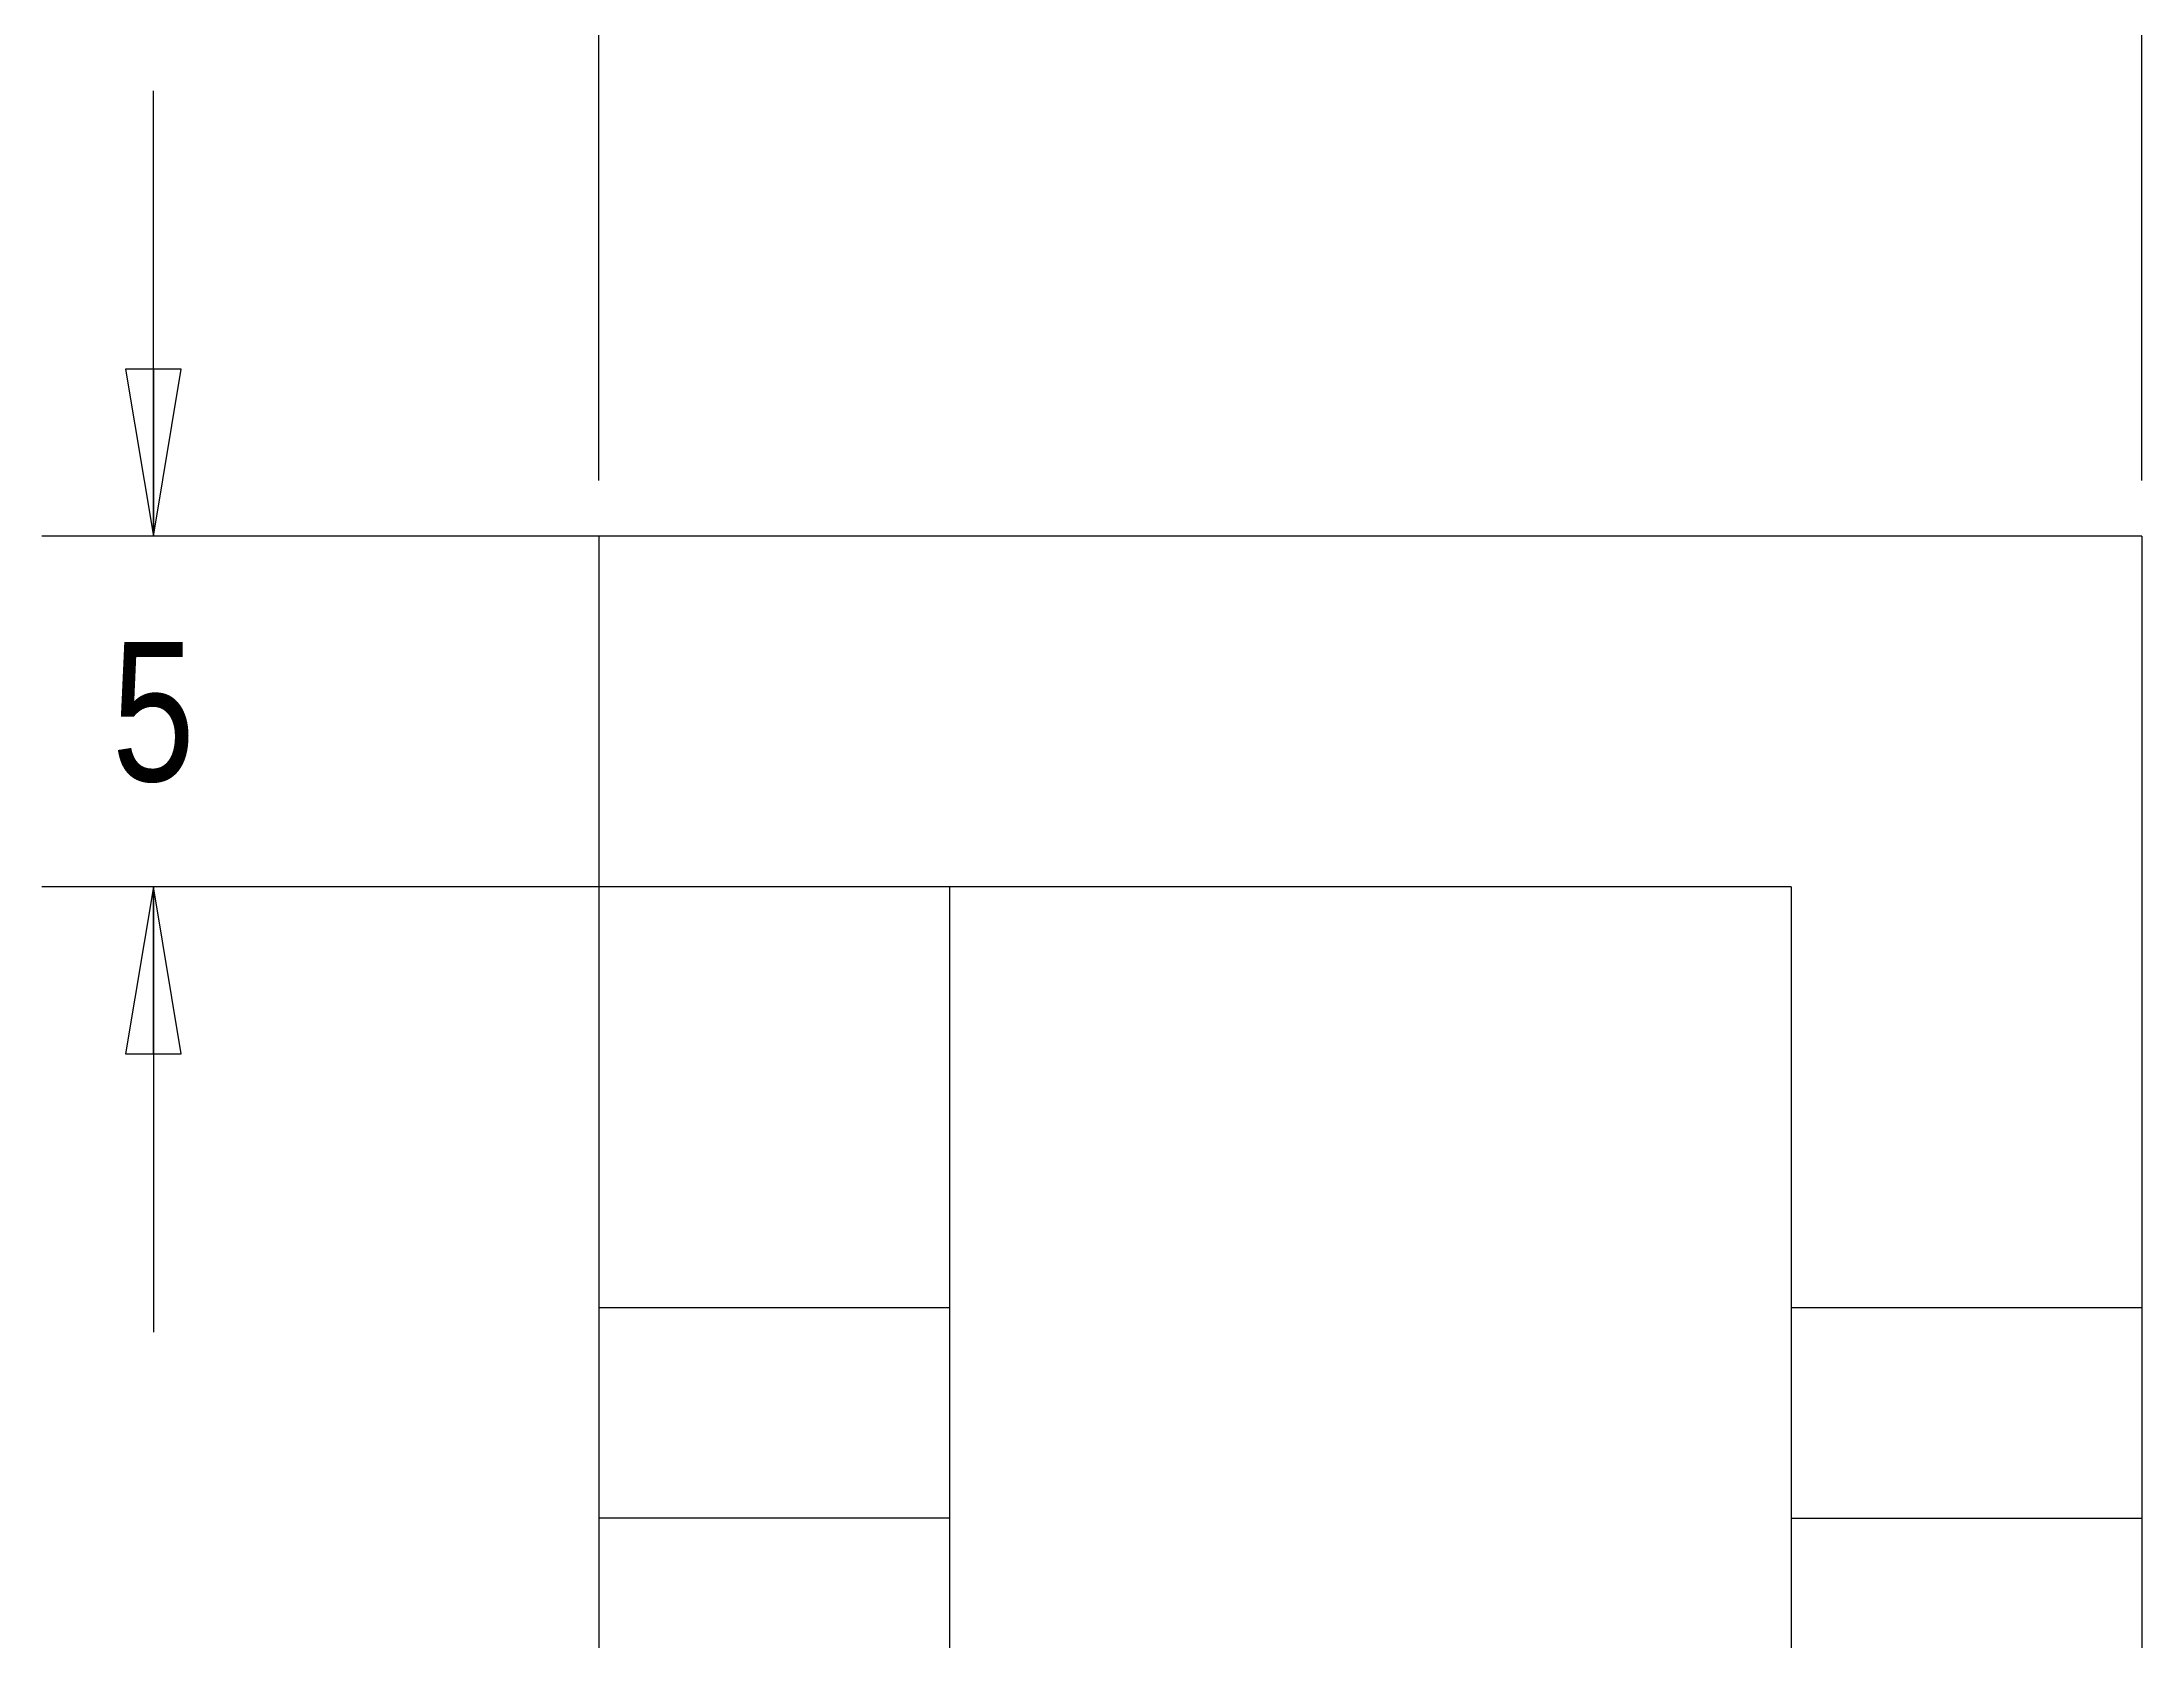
# Model space of a CAD drawing. Header units: millimetres. Extents: x 0 to 297, y 0 to 210.
# Drawn here: x 96.9 to 156.8, y 116.4 to 162 of the extents above; entities that cross this region are included whole.
import ezdxf

# ---------------------------------------------------------------- set-up
doc = ezdxf.new("R2010")
doc.units = ezdxf.units.MM
doc.header["$LTSCALE"] = 0.64311
doc.header["$MEASUREMENT"] = 0
doc.layers.get('0').update_dxf_attribs({"linetype": 'CONTINUOUS'})
doc.styles.get("Standard").update_dxf_attribs({"font": 'txt', "width": 0.8})
doc.dimstyles.new('DIMSTYLE_1', dxfattribs={"dimtxt": 0.15625, "dimasz": 0.1875, "dimexe": 0.125, "dimexo": 0.625, "dimgap": 0.078125, "dimtad": 1, "dimlfac": 0.5, "dimzin": 4, "dimtxsty": 'STANDARD', "dimblk": 'CLOSED', "dimblk1": 'CLOSED', "dimblk2": 'CLOSED', "dimcen": 2.5, "dimazin": 1, "dimtfac": 1, "dimtmove": 0, "dimatfit": 3, "dimldrblk": 'CLOSED', "dimtzin": 4})

# ---------------------------------------------------------------- blocks, each defined once
blk = doc.blocks.new('_CLOSED')
at = {"color": 0, "linetype": 'ByBlock'}
for p, q in [((0, 0), (-1, 0.167)), ((-1, 0.167), (-1, -0.167)), ((-1, -0.167), (0, 0)), ((-1, 0), (0, 0))]:
    blk.add_line(p, q, dxfattribs=at)
blk = doc.blocks.new('*D1')
at = {"color": 2, "linetype": 'Continuous', "transparency": 16777216}
for p, q in [((112.804, 149.488), (112.804, 173.172)), ((156.804, 149.486), (156.804, 173.171)), ((112.804, 169.997), (129.645, 169.996)), ((156.804, 169.996), (139.964, 169.996))]:
    blk.add_line(p, q, dxfattribs=at)
at = {"color": 2, "linetype": 'Continuous', "transparency": 16777216, "xscale": 4.762499999999999, "yscale": 4.762499999999999, "zscale": 4.762499999999999, "rotation": 179.9960589214}
blk.add_blockref('_CLOSED', (112.804, 169.997), dxfattribs=at)
at = {"color": 2, "linetype": 'Continuous', "transparency": 16777216, "xscale": 4.762499999999999, "yscale": 4.762499999999999, "zscale": 4.762499999999999}
blk.add_blockref('_CLOSED', (156.804, 169.996), dxfattribs=at)
at = {"color": 2, "linetype": 'Continuous', "transparency": 16777216, "insert": (134.804, 171.981), "char_height": 3.9688, "width": 6.35, "attachment_point": 2, "line_spacing_factor": 0.9}
blk.add_mtext('22', dxfattribs=at)
blk = doc.blocks.new('*D2')
at = {"color": 2, "linetype": 'Continuous', "transparency": 16777216}
for p, q in [((100.102, 147.9), (100.103, 160.6)), ((133.216, 147.9), (96.927, 147.901)), ((133.216, 137.9), (96.927, 137.901)), ((100.102, 137.9), (100.102, 125.2))]:
    blk.add_line(p, q, dxfattribs=at)
at = {"color": 2, "linetype": 'Continuous', "transparency": 16777216, "xscale": 4.762499999999999, "yscale": 4.762499999999999, "zscale": 4.762499999999999}
for p, rotation in [((100.102, 147.9), -90.00150841419999), ((100.102, 137.9), 89.9984915858)]:
    blk.add_blockref('_CLOSED', p, dxfattribs=dict(at, rotation=rotation))
at = {"color": 2, "linetype": 'Continuous', "transparency": 16777216, "insert": (100.102, 144.885), "char_height": 3.969, "width": 3.175, "attachment_point": 2, "line_spacing_factor": 0.9}
blk.add_mtext('5', dxfattribs=at)

msp = doc.modelspace()

# ---------------------------------------------------------------- linework, layer by layer
at = {"color": 7, "linetype": 'Continuous'}
for p, q in [((112.804, 147.9), (112.802, 97.9)), ((156.804, 147.899), (112.804, 147.9)), ((156.804, 147.899), (156.802, 97.899)), ((122.803, 137.9), (122.802, 97.9)), ((146.803, 137.899), (122.803, 137.9)), ((146.803, 137.899), (146.802, 97.899)), ((122.803, 125.9), (112.803, 125.9)), ((156.803, 125.899), (146.803, 125.899)), ((122.803, 119.9), (112.803, 119.9)), ((146.803, 119.899), (156.803, 119.899))]:
    msp.add_line(p, q, dxfattribs=at)

# ---------------------------------------------------------------- dimensions: what is measured, and where the dimension line sits
at = {"color": 2, "linetype": 'Continuous'}
for base, p1, p2, angle, picture, middle in [((112.804, 169.997), (156.804, 147.899), (112.804, 147.9), 179.99849, '*D1', (134.804, 169.996)), ((100.102, 137.9), (134.804, 147.9), (134.803, 137.9), 269.99849, '*D2', (100.201, 142.9))]:
    dim = msp.add_linear_dim(base=base, p1=p1, p2=p2, angle=angle, dimstyle='DIMSTYLE_1', dxfattribs=at)
    dim.commit()
    dim.dimension.update_dxf_attribs({"geometry": picture, "text_midpoint": middle, "dimtype": 160})

doc.saveas('drawing.dxf')
